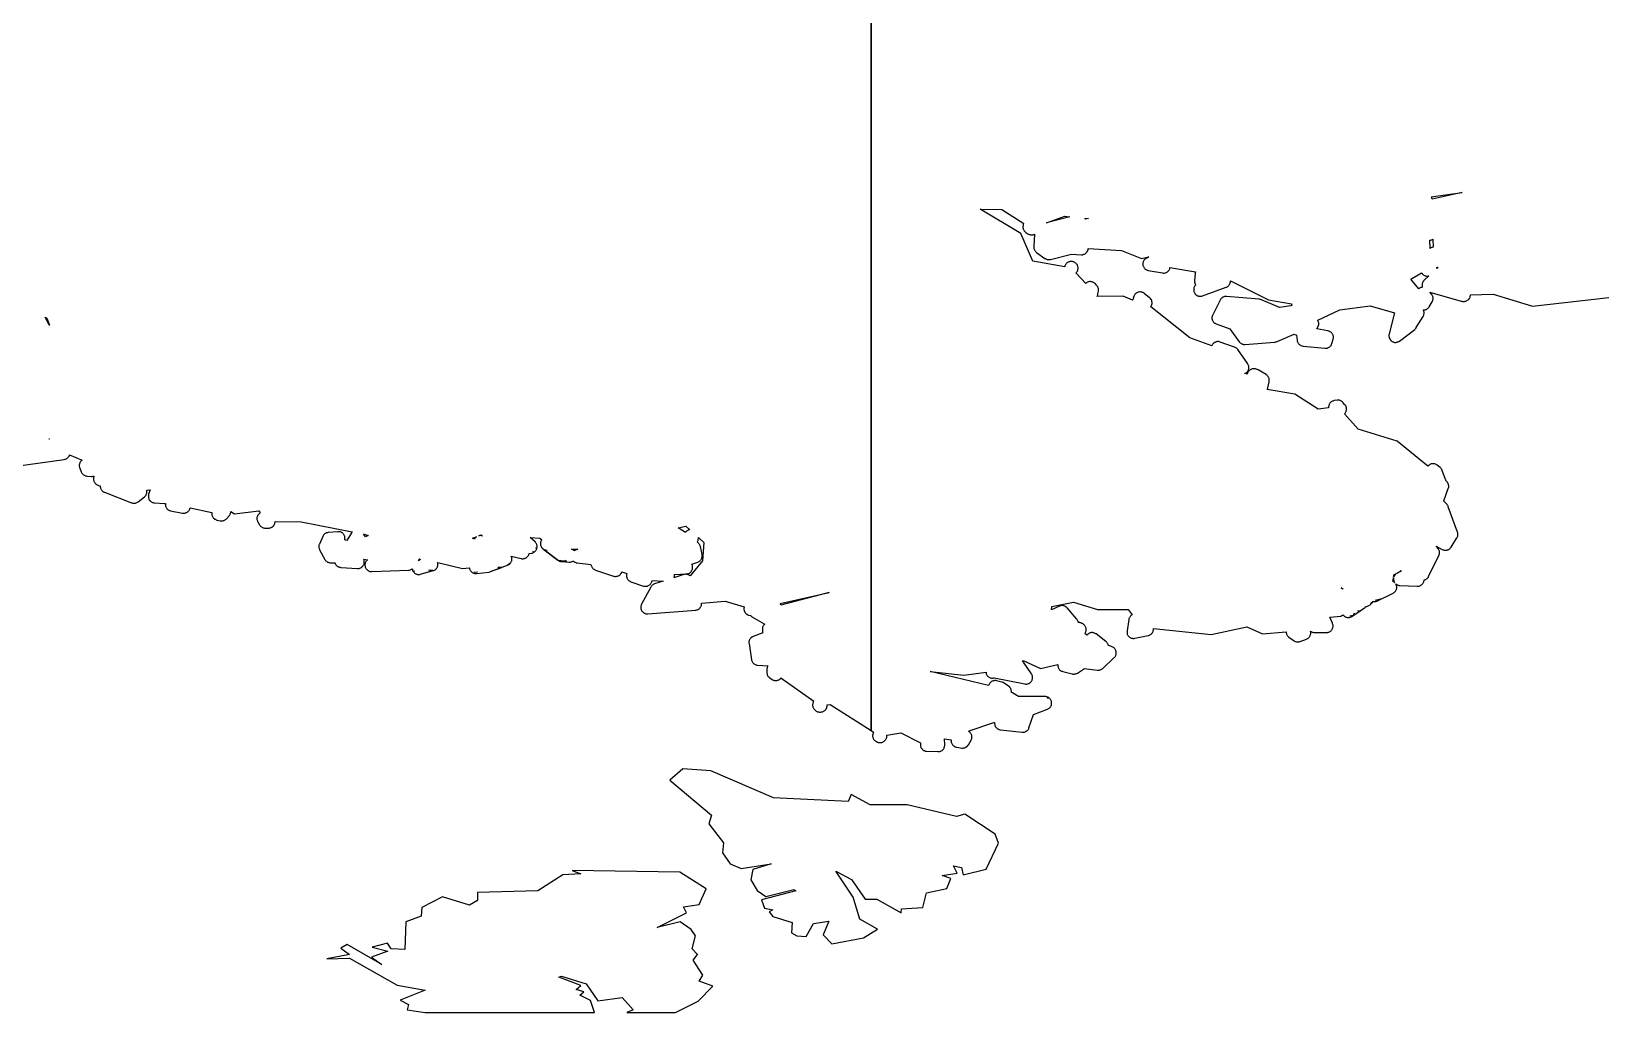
# Model space of a CAD drawing. Header units: metres. Extents: x 0 to 1325, y -1 to 773.
# Drawn here: x 983.9 to 1092, y 0 to 67.5 of the extents above; entities that cross this region are included whole.
import ezdxf

# ---------------------------------------------------------------- set-up
doc = ezdxf.new("R2010")
doc.units = ezdxf.units.M

msp = doc.modelspace()

# ---------------------------------------------------------------- linework, layer by layer
at = {"layer": 'CUT'}
for points in [[(982.86, 37.598), (986.17, 38.068), (986.22, 38.078), (986.26, 38.098), (986.3, 38.108), (986.34, 38.128), (986.38, 38.158), (986.41, 38.188), (986.44, 38.218), (986.47, 38.248), (986.5, 38.288), (986.52, 38.328), (986.53, 38.368), (986.54, 38.388), (987.4, 38.018), (987.37, 37.998), (987.33, 37.968), (987.3, 37.938), (987.28, 37.898), (987.25, 37.858), (987.23, 37.818), (987.22, 37.778), (987.21, 37.738), (987.2, 37.698), (987.2, 37.648), (987.2, 37.608), (987.21, 37.558), (987.22, 37.518), (987.23, 37.478), (987.34, 37.208), (987.36, 37.168), (987.38, 37.128), (987.41, 37.098), (987.44, 37.058), (987.47, 37.028), (987.51, 37.008), (987.55, 36.978), (987.59, 36.958), (987.63, 36.948), (987.67, 36.938), (987.72, 36.928), (988.02, 36.898), (988.06, 36.898), (988.1, 36.898), (988.15, 36.908), (988.19, 36.918), (988.21, 36.918), (988.19, 36.758), (988.19, 36.718), (988.19, 36.668), (988.2, 36.628), (988.21, 36.578), (988.23, 36.538), (988.25, 36.498), (988.27, 36.458), (988.3, 36.418), (988.33, 36.388), (988.37, 36.358), (988.4, 36.338), (988.44, 36.318), (988.49, 36.298), (988.53, 36.278), (988.65, 36.248), (988.65, 36.218), (988.65, 36.168), (988.66, 36.128), (988.67, 36.088), (988.69, 36.048), (988.71, 36.008), (988.73, 35.968), (988.76, 35.938), (988.79, 35.898), (988.82, 35.868), (988.86, 35.848), (988.9, 35.828), (988.94, 35.808), (990.81, 35.088), (990.85, 35.078), (990.9, 35.068), (990.94, 35.058), (990.99, 35.058), (991.04, 35.058), (991.08, 35.068), (991.12, 35.088), (991.17, 35.108), (991.21, 35.128), (991.25, 35.148), (991.69, 35.488), (991.72, 35.518), (991.75, 35.548), (991.78, 35.588), (991.8, 35.618), (991.82, 35.658), (991.84, 35.698), (991.85, 35.748), (991.86, 35.788), (991.86, 35.828), (991.86, 35.878), (991.85, 35.918), (991.85, 35.958), (992.08, 35.968), (991.98, 35.678), (991.97, 35.628), (991.96, 35.588), (991.96, 35.548), (991.96, 35.508), (991.97, 35.458), (991.97, 35.418), (991.99, 35.378), (992, 35.338), (992.02, 35.298), (992.05, 35.258), (992.07, 35.228), (992.1, 35.198), (992.14, 35.168), (992.17, 35.148), (992.21, 35.128), (992.25, 35.108), (992.29, 35.098), (992.33, 35.088), (992.38, 35.078), (993.04, 35.028), (993.08, 35.028), (993.12, 35.028), (993.13, 35.028), (993.13, 34.988), (993.13, 34.938), (993.14, 34.898), (993.15, 34.858), (993.16, 34.808), (993.18, 34.768), (993.2, 34.728), (993.23, 34.698), (993.26, 34.658), (993.29, 34.628), (993.33, 34.608), (993.37, 34.578), (993.41, 34.558), (993.45, 34.548), (993.49, 34.538), (994.3, 34.378), (994.35, 34.368), (994.39, 34.368), (994.44, 34.368), (994.48, 34.378), (994.52, 34.388), (994.56, 34.408), (994.61, 34.418), (994.64, 34.448), (994.68, 34.468), (994.71, 34.508), (994.74, 34.538), (994.77, 34.568), (994.79, 34.608), (994.81, 34.648), (994.82, 34.698), (994.83, 34.728), (996.34, 34.428), (996.33, 34.398), (996.33, 34.358), (996.33, 34.308), (996.34, 34.268), (996.35, 34.218), (996.36, 34.178), (996.38, 34.138), (996.4, 34.098), (996.42, 34.058), (996.45, 34.028), (996.49, 33.998), (996.52, 33.968), (996.56, 33.948), (996.6, 33.928), (996.64, 33.908), (996.68, 33.898), (996.91, 33.848), (996.96, 33.838), (997, 33.838), (997.04, 33.838), (997.09, 33.848), (997.13, 33.858), (997.17, 33.868), (997.21, 33.888), (997.25, 33.908), (997.28, 33.928), (997.32, 33.958), (997.35, 33.988), (997.52, 34.178), (997.54, 34.208), (997.57, 34.248), (997.59, 34.288), (997.6, 34.328), (997.62, 34.368), (997.63, 34.418), (997.63, 34.458), (997.63, 34.488), (997.9, 34.328), (999.57, 34.528), (999.66, 34.388), (999.62, 34.358), (999.59, 34.328), (999.56, 34.298), (999.53, 34.268), (999.5, 34.228), (999.48, 34.188), (999.47, 34.148), (999.45, 34.108), (999.44, 34.068), (999.44, 34.018), (999.44, 33.978), (999.44, 33.928), (999.45, 33.888), (999.47, 33.848), (999.48, 33.808), (999.5, 33.768), (999.62, 33.568), (999.65, 33.528), (999.68, 33.488), (999.71, 33.458), (999.75, 33.428), (999.79, 33.408), (999.83, 33.388), (999.87, 33.368), (999.92, 33.358), (999.96, 33.348), (1000.01, 33.348), (1000.24, 33.348), (1000.28, 33.348), (1000.33, 33.358), (1000.37, 33.368), (1000.41, 33.378), (1000.45, 33.398), (1000.49, 33.418), (1000.52, 33.448), (1000.56, 33.478), (1000.59, 33.508), (1000.61, 33.548), (1000.63, 33.578), (1000.65, 33.618), (1000.67, 33.658), (1000.68, 33.708), (1000.69, 33.748), (1000.69, 33.788), (1002.48, 33.768), (1006, 33.078), (1005.97, 33.048), (1005.95, 33.008), (1005.62, 32.488), (1005.49, 32.538), (1005.49, 32.558), (1005.5, 32.598), (1005.5, 32.638), (1005.5, 32.688), (1005.49, 32.728), (1005.48, 32.778), (1005.47, 32.818), (1005.45, 32.858), (1005.43, 32.898), (1005.4, 32.928), (1005.37, 32.958), (1005.34, 32.988), (1005.3, 33.018), (1005.27, 33.038), (1005.23, 33.058), (1005.18, 33.078), (1005.14, 33.088), (1005.1, 33.098), (1005.05, 33.098), (1005.01, 33.098), (1004.34, 33.038), (1004.3, 33.028), (1004.25, 33.018), (1004.21, 33.008), (1004.17, 32.988), (1004.14, 32.968), (1004.1, 32.938), (1004.07, 32.908), (1004.04, 32.878), (1004.01, 32.848), (1003.99, 32.808), (1003.97, 32.768), (1003.74, 32.248), (1003.72, 32.208), (1003.71, 32.168), (1003.7, 32.118), (1003.7, 32.068), (1003.7, 32.028), (1003.71, 31.978), (1003.72, 31.938), (1003.74, 31.898), (1003.75, 31.848), (1004.11, 31.188), (1004.14, 31.158), (1004.16, 31.118), (1004.19, 31.088), (1004.23, 31.058), (1004.26, 31.038), (1004.3, 31.008), (1004.34, 30.988), (1004.38, 30.978), (1004.42, 30.968), (1004.46, 30.958), (1004.51, 30.958), (1004.81, 30.958), (1004.82, 30.938), (1004.83, 30.898), (1004.85, 30.858), (1004.88, 30.818), (1004.9, 30.788), (1004.93, 30.758), (1004.97, 30.728), (1005, 30.708), (1005.04, 30.688), (1005.08, 30.668), (1005.12, 30.658), (1005.17, 30.648), (1005.21, 30.638), (1006.35, 30.558), (1006.39, 30.558), (1006.44, 30.558), (1006.48, 30.568), (1006.52, 30.578), (1006.56, 30.598), (1006.6, 30.618), (1006.64, 30.638), (1006.67, 30.668), (1006.7, 30.698), (1006.73, 30.728), (1006.76, 30.768), (1006.78, 30.808), (1006.8, 30.848), (1006.81, 30.888), (1006.82, 30.928), (1006.83, 30.968), (1006.83, 31.018), (1006.83, 31.058), (1006.82, 31.098), (1006.81, 31.148), (1006.79, 31.188), (1006.78, 31.198), (1007.04, 31.158), (1007.01, 31.138), (1006.98, 31.098), (1006.95, 31.068), (1006.93, 31.028), (1006.91, 30.988), (1006.89, 30.948), (1006.88, 30.908), (1006.87, 30.868), (1006.87, 30.828), (1006.87, 30.778), (1006.88, 30.738), (1006.88, 30.698), (1006.9, 30.658), (1006.91, 30.618), (1006.94, 30.578), (1006.96, 30.538), (1006.99, 30.508), (1007.02, 30.478), (1007.05, 30.448), (1007.09, 30.418), (1007.13, 30.398), (1007.17, 30.388), (1007.21, 30.368), (1007.25, 30.368), (1007.29, 30.358), (1007.34, 30.358), (1009.87, 30.448), (1009.91, 30.448), (1009.95, 30.458), (1010, 30.478), (1010.04, 30.488), (1010.08, 30.508), (1010.12, 30.538), (1010.13, 30.548), (1010.14, 30.508), (1010.15, 30.468), (1010.16, 30.428), (1010.18, 30.388), (1010.21, 30.348), (1010.23, 30.308), (1010.26, 30.278), (1010.29, 30.248), (1010.33, 30.228), (1010.37, 30.198), (1010.41, 30.188), (1010.45, 30.168), (1010.49, 30.158), (1010.53, 30.148), (1010.57, 30.148), (1010.62, 30.148), (1010.66, 30.158), (1010.7, 30.168), (1011.57, 30.418), (1011.62, 30.428), (1011.66, 30.448), (1011.7, 30.468), (1011.73, 30.498), (1011.76, 30.528), (1011.79, 30.558), (1011.82, 30.598), (1011.85, 30.628), (1011.86, 30.668), (1011.88, 30.718), (1011.89, 30.758), (1011.9, 30.798), (1011.9, 30.848), (1011.9, 30.888), (1011.89, 30.938), (1011.88, 30.968), (1011.9, 30.968), (1013.59, 30.568), (1014.06, 30.618), (1014.07, 30.588), (1014.08, 30.538), (1014.09, 30.498), (1014.11, 30.458), (1014.14, 30.418), (1014.16, 30.378), (1014.19, 30.348), (1014.23, 30.318), (1014.26, 30.288), (1014.3, 30.268), (1014.34, 30.248), (1014.38, 30.238), (1014.43, 30.228), (1014.47, 30.218), (1014.52, 30.218), (1014.56, 30.218), (1015.42, 30.318), (1015.48, 30.328), (1015.53, 30.348), (1016.7, 30.788), (1016.74, 30.808), (1016.78, 30.828), (1016.81, 30.848), (1016.85, 30.878), (1016.88, 30.908), (1016.9, 30.938), (1016.93, 30.978), (1016.95, 31.018), (1016.96, 31.058), (1016.98, 31.098), (1016.98, 31.138), (1016.99, 31.188), (1016.99, 31.228), (1016.99, 31.268), (1016.98, 31.318), (1016.97, 31.358), (1016.95, 31.398), (1016.94, 31.408), (1017.64, 31.248), (1017.68, 31.238), (1017.72, 31.238), (1017.77, 31.238), (1017.81, 31.248), (1017.85, 31.248), (1017.89, 31.268), (1017.93, 31.278), (1017.97, 31.308), (1018.01, 31.328), (1018.04, 31.358), (1018.07, 31.388), (1018.1, 31.418), (1018.13, 31.458), (1018.15, 31.498), (1018.16, 31.538), (1018.18, 31.578), (1018.18, 31.588), (1018.35, 31.618), (1018.39, 31.628), (1018.43, 31.648), (1018.47, 31.658), (1018.51, 31.678), (1018.55, 31.708), (1018.58, 31.728), (1018.61, 31.768), (1018.64, 31.798), (1018.66, 31.838), (1018.69, 31.868), (1018.7, 31.908), (1018.72, 31.958), (1018.72, 31.998), (1018.73, 32.038), (1018.73, 32.088), (1018.73, 32.128), (1018.72, 32.168), (1018.71, 32.208), (1018.69, 32.258), (1018.67, 32.288), (1018.65, 32.328), (1018.62, 32.368), (1018.59, 32.398), (1018.26, 32.708), (1018.91, 32.648), (1019.05, 32.538), (1019.02, 32.498), (1019, 32.458), (1018.99, 32.418), (1018.97, 32.378), (1018.96, 32.338), (1018.96, 32.288), (1018.96, 32.248), (1018.96, 32.198), (1018.97, 32.158), (1018.99, 32.118), (1019, 32.078), (1019.02, 32.038), (1019.05, 31.998), (1019.07, 31.968), (1019.1, 31.938), (1019.14, 31.908), (1020.17, 31.128), (1020.2, 31.108), (1020.24, 31.078), (1020.28, 31.068), (1020.33, 31.048), (1020.37, 31.048), (1020.41, 31.038), (1020.94, 31.008), (1020.99, 31.008), (1021.03, 31.008), (1021.08, 31.018), (1021.12, 31.038), (1021.16, 31.048), (1021.2, 31.068), (1021.21, 31.078), (1021.24, 31.058), (1021.27, 31.028), (1021.31, 31.008), (1021.35, 30.988), (1021.39, 30.968), (1021.43, 30.958), (1021.48, 30.948), (1022.44, 30.828), (1022.45, 30.798), (1022.46, 30.758), (1022.47, 30.718), (1022.49, 30.678), (1022.51, 30.638), (1022.54, 30.598), (1022.56, 30.568), (1022.6, 30.538), (1022.63, 30.508), (1022.67, 30.488), (1022.71, 30.468), (1022.75, 30.448), (1024, 30.038), (1024.04, 30.028), (1024.08, 30.018), (1024.13, 30.018), (1024.17, 30.018), (1024.22, 30.028), (1024.26, 30.038), (1024.3, 30.048), (1024.34, 30.068), (1024.38, 30.088), (1024.41, 30.108), (1024.45, 30.138), (1024.48, 30.168), (1024.5, 30.208), (1024.53, 30.238), (1024.55, 30.278), (1024.57, 30.318), (1024.57, 30.328), (1024.9, 30.218), (1024.89, 30.168), (1024.88, 30.128), (1024.88, 30.088), (1024.88, 30.038), (1024.89, 29.998), (1024.9, 29.958), (1024.91, 29.918), (1024.93, 29.878), (1024.95, 29.838), (1024.98, 29.798), (1025, 29.768), (1025.04, 29.738), (1025.07, 29.708), (1025.11, 29.688), (1025.15, 29.668), (1025.19, 29.648), (1026.06, 29.358), (1026.1, 29.348), (1026.14, 29.338), (1026.19, 29.338), (1026.23, 29.338), (1026.28, 29.348), (1026.32, 29.358), (1026.36, 29.368), (1026.4, 29.388), (1026.44, 29.408), (1026.48, 29.438), (1026.51, 29.468), (1026.54, 29.498), (1026.57, 29.528), (1026.59, 29.568), (1026.61, 29.608), (1026.63, 29.648), (1026.64, 29.698), (1026.65, 29.738), (1026.65, 29.748), (1026.66, 29.748), (1027.41, 29.688), (1026.81, 29.498), (1026.77, 29.478), (1026.73, 29.458), (1026.7, 29.438), (1026.66, 29.418), (1026.63, 29.388), (1026.6, 29.348), (1026.58, 29.318), (1026.55, 29.278), (1025.92, 28.098), (1025.9, 28.058), (1025.89, 28.018), (1025.88, 27.978), (1025.87, 27.938), (1025.87, 27.888), (1025.87, 27.848), (1025.88, 27.798), (1025.89, 27.758), (1025.9, 27.718), (1025.92, 27.678), (1025.94, 27.638), (1025.97, 27.608), (1026, 27.578), (1026.03, 27.548), (1026.07, 27.518), (1026.1, 27.498), (1026.14, 27.478), (1026.18, 27.458), (1026.22, 27.448), (1026.27, 27.438), (1026.31, 27.438), (1026.36, 27.438), (1029.65, 27.698), (1029.69, 27.708), (1029.73, 27.718), (1029.78, 27.728), (1029.82, 27.748), (1029.86, 27.768), (1029.89, 27.798), (1029.92, 27.828), (1029.96, 27.858), (1029.98, 27.898), (1030.01, 27.938), (1030.02, 27.978), (1030.04, 28.018), (1030.05, 28.058), (1030.06, 28.108), (1030.06, 28.148), (1030.06, 28.178), (1031.68, 28.308), (1032.99, 27.918), (1032.98, 27.878), (1032.97, 27.828), (1032.97, 27.788), (1032.97, 27.748), (1032.98, 27.698), (1032.99, 27.658), (1033, 27.618), (1033.02, 27.578), (1033.05, 27.538), (1033.07, 27.498), (1033.1, 27.468), (1033.14, 27.438), (1033.17, 27.408), (1033.21, 27.388), (1033.25, 27.368), (1033.29, 27.358), (1033.44, 27.318), (1033.44, 27.308), (1033.46, 27.288), (1033.5, 27.258), (1033.53, 27.228), (1033.57, 27.208), (1034.37, 26.758), (1034.41, 26.738), (1034.38, 26.718), (1034.35, 26.688), (1034.32, 26.648), (1034.3, 26.608), (1034.28, 26.578), (1034.26, 26.528), (1034.25, 26.488), (1034.24, 26.448), (1034.24, 26.398), (1034.24, 26.358), (1034.25, 26.208), (1034.26, 26.168), (1034.27, 26.138), (1033.61, 25.888), (1033.57, 25.868), (1033.53, 25.848), (1033.5, 25.828), (1033.46, 25.798), (1033.43, 25.768), (1033.41, 25.728), (1033.38, 25.698), (1033.36, 25.658), (1033.34, 25.618), (1033.33, 25.578), (1033.32, 25.528), (1033.32, 25.488), (1033.32, 25.448), (1033.33, 25.398), (1033.5, 24.288), (1033.5, 24.248), (1033.52, 24.208), (1033.53, 24.168), (1033.55, 24.128), (1033.58, 24.088), (1033.6, 24.058), (1033.63, 24.028), (1033.67, 23.998), (1033.7, 23.978), (1033.74, 23.958), (1033.78, 23.938), (1033.82, 23.928), (1033.86, 23.918), (1033.91, 23.908), (1034.63, 23.858), (1034.6, 23.818), (1034.58, 23.778), (1034.57, 23.738), (1034.56, 23.698), (1034.55, 23.648), (1034.55, 23.608), (1034.55, 23.408), (1034.55, 23.368), (1034.56, 23.318), (1034.57, 23.278), (1034.58, 23.238), (1034.6, 23.198), (1034.62, 23.158), (1034.65, 23.128), (1034.68, 23.098), (1034.71, 23.068), (1034.75, 23.038), (1034.91, 22.928), (1034.94, 22.908), (1034.98, 22.888), (1035.02, 22.868), (1035.07, 22.858), (1035.11, 22.848), (1035.16, 22.848), (1035.2, 22.848), (1035.24, 22.858), (1035.29, 22.868), (1035.33, 22.878), (1035.37, 22.898), (1035.41, 22.918), (1035.44, 22.948), (1035.48, 22.978), (1035.51, 23.008), (1035.52, 23.038), (1037.78, 21.428), (1037.77, 21.418), (1037.75, 21.378), (1037.73, 21.338), (1037.72, 21.298), (1037.71, 21.248), (1037.7, 21.208), (1037.7, 21.168), (1037.7, 21.118), (1037.71, 21.078), (1037.72, 21.028), (1037.74, 20.988), (1037.76, 20.948), (1037.78, 20.918), (1037.81, 20.878), (1037.84, 20.848), (1037.87, 20.818), (1037.92, 20.778), (1037.95, 20.748), (1037.99, 20.728), (1038.03, 20.708), (1038.07, 20.698), (1038.11, 20.688), (1038.16, 20.678), (1038.2, 20.678), (1038.25, 20.678), (1038.29, 20.688), (1038.34, 20.698), (1038.38, 20.708), (1038.42, 20.718), (1038.46, 20.738), (1038.5, 20.768), (1038.54, 20.788), (1038.57, 20.818), (1038.6, 20.858), (1038.62, 20.888), (1038.65, 20.928), (1038.67, 20.968), (1038.68, 21.008), (1038.69, 21.048), (1038.7, 21.098), (1038.7, 21.138), (1038.7, 21.188), (1038.91, 21.208), (1041.74, 19.408), (1041.74, 200.068)], [(1041.74, 200.068), (1041.74, 19.408), (1041.9, 19.298), (1041.9, 19.298), (1041.89, 19.288), (1041.87, 19.248), (1041.86, 19.208), (1041.84, 19.168), (1041.84, 19.128), (1041.83, 19.078), (1041.83, 19.038), (1041.83, 18.998), (1041.84, 18.948), (1041.86, 18.908), (1041.87, 18.868), (1041.89, 18.828), (1041.92, 18.788), (1041.95, 18.758), (1041.98, 18.728), (1042.01, 18.698), (1042.05, 18.668), (1042.09, 18.648), (1042.13, 18.618), (1042.17, 18.608), (1042.21, 18.588), (1042.25, 18.588), (1042.3, 18.578), (1042.34, 18.578), (1042.39, 18.578), (1042.43, 18.588), (1042.47, 18.598), (1042.51, 18.618), (1042.55, 18.628), (1042.59, 18.648), (1042.63, 18.678), (1042.66, 18.708), (1042.69, 18.738), (1042.72, 18.768), (1042.75, 18.808), (1042.77, 18.848), (1042.78, 18.888), (1042.8, 18.928), (1042.81, 18.968), (1042.81, 19.018), (1042.81, 19.058), (1042.81, 19.098), (1043.78, 19.248), (1045.14, 18.558), (1045.13, 18.508), (1045.12, 18.468), (1045.12, 18.418), (1045.12, 18.378), (1045.13, 18.328), (1045.15, 18.288), (1045.16, 18.248), (1045.18, 18.208), (1045.21, 18.168), (1045.24, 18.138), (1045.27, 18.108), (1045.3, 18.078), (1045.34, 18.048), (1045.38, 18.028), (1045.42, 18.018), (1045.46, 17.998), (1045.51, 17.988), (1045.55, 17.988), (1046.33, 17.958), (1046.38, 17.958), (1046.42, 17.968), (1046.46, 17.968), (1046.5, 17.988), (1046.54, 17.998), (1046.58, 18.018), (1046.62, 18.048), (1046.65, 18.068), (1046.68, 18.098), (1046.71, 18.138), (1046.73, 18.168), (1046.75, 18.208), (1046.77, 18.248), (1046.78, 18.288), (1046.79, 18.328), (1046.8, 18.378), (1046.8, 18.418), (1046.79, 18.848), (1047.24, 18.778), (1047.24, 18.728), (1047.24, 18.688), (1047.25, 18.638), (1047.25, 18.598), (1047.27, 18.558), (1047.28, 18.518), (1047.3, 18.478), (1047.33, 18.438), (1047.36, 18.408), (1047.39, 18.378), (1047.42, 18.348), (1047.46, 18.318), (1047.5, 18.298), (1047.54, 18.288), (1047.58, 18.268), (1047.63, 18.258), (1047.98, 18.208), (1048.02, 18.208), (1048.07, 18.208), (1048.11, 18.218), (1048.15, 18.218), (1048.2, 18.238), (1048.24, 18.258), (1048.28, 18.278), (1048.31, 18.298), (1048.35, 18.328), (1048.38, 18.358), (1048.4, 18.398), (1048.43, 18.428), (1048.61, 18.738), (1048.63, 18.778), (1048.65, 18.818), (1048.66, 18.868), (1048.67, 18.908), (1048.67, 18.948), (1048.67, 18.998), (1048.66, 19.038), (1048.66, 19.078), (1048.64, 19.128), (1048.62, 19.168), (1048.6, 19.208), (1048.58, 19.238), (1048.55, 19.278), (1048.52, 19.308), (1048.48, 19.328), (1048.45, 19.358), (1048.47, 19.388), (1050.19, 19.958), (1050.23, 19.958), (1050.23, 19.908), (1050.23, 19.868), (1050.24, 19.828), (1050.25, 19.778), (1050.26, 19.738), (1050.28, 19.698), (1050.3, 19.658), (1050.33, 19.628), (1050.36, 19.598), (1050.39, 19.568), (1050.43, 19.538), (1050.46, 19.518), (1050.5, 19.498), (1050.54, 19.478), (1050.59, 19.468), (1050.63, 19.458), (1052.12, 19.288), (1052.16, 19.288), (1052.21, 19.288), (1052.25, 19.298), (1052.29, 19.308), (1052.33, 19.318), (1052.37, 19.338), (1052.41, 19.358), (1052.44, 19.378), (1052.48, 19.408), (1052.51, 19.438), (1052.54, 19.478), (1052.56, 19.508), (1052.58, 19.548), (1052.59, 19.588), (1052.92, 20.508), (1053.87, 20.878), (1053.91, 20.898), (1053.95, 20.918), (1053.99, 20.948), (1054.02, 20.968), (1054.05, 21.008), (1054.08, 21.038), (1054.1, 21.078), (1054.12, 21.118), (1054.14, 21.158), (1054.15, 21.198), (1054.16, 21.248), (1054.16, 21.288), (1054.16, 21.338), (1054.15, 21.378), (1054.14, 21.428), (1054.13, 21.468), (1054.11, 21.508), (1054.09, 21.548), (1054.06, 21.578), (1054.03, 21.618), (1054, 21.648), (1053.96, 21.668), (1053.92, 21.698), (1053.88, 21.718), (1053.84, 21.728), (1053.8, 21.738), (1053.75, 21.748), (1053.71, 21.748), (1051.88, 21.748), (1051.47, 21.998), (1051.43, 22.018), (1051.39, 22.038), (1051.39, 22.088), (1051.39, 22.128), (1051.38, 22.178), (1051.37, 22.218), (1051.36, 22.258), (1051.34, 22.298), (1051.32, 22.338), (1051.29, 22.378), (1051.27, 22.408), (1051.23, 22.438), (1051.2, 22.468), (1050.9, 22.678), (1050.86, 22.698), (1050.82, 22.718), (1050.78, 22.738), (1050.74, 22.748), (1050.36, 22.838), (1050.32, 22.848), (1050.28, 22.848), (1050.23, 22.848), (1050.19, 22.838), (1050.15, 22.838), (1050.11, 22.818), (1050.07, 22.808), (1050.03, 22.788), (1049.99, 22.758), (1049.96, 22.728), (1049.93, 22.698), (1049.9, 22.668), (1049.87, 22.628), (1049.85, 22.588), (1049.84, 22.548), (1049.82, 22.508), (1045.8, 23.478), (1048.12, 23.228), (1049.64, 23.418), (1049.64, 23.398), (1049.65, 23.348), (1049.66, 23.308), (1049.68, 23.268), (1049.7, 23.228), (1049.72, 23.198), (1049.75, 23.158), (1049.78, 23.128), (1049.82, 23.108), (1049.85, 23.078), (1049.89, 23.058), (1049.93, 23.048), (1049.97, 23.028), (1050.02, 23.018), (1050.06, 23.018), (1050.1, 23.018), (1050.15, 23.028), (1050.2, 23.028), (1052.31, 22.618), (1052.36, 22.608), (1052.4, 22.608), (1052.45, 22.608), (1052.49, 22.618), (1052.53, 22.628), (1052.57, 22.648), (1052.61, 22.658), (1052.65, 22.688), (1052.69, 22.708), (1052.72, 22.738), (1052.75, 22.778), (1052.78, 22.808), (1052.8, 22.848), (1052.82, 22.888), (1052.83, 22.928), (1052.84, 22.978), (1052.85, 23.018), (1052.85, 23.058), (1052.85, 23.108), (1052.84, 23.148), (1052.83, 23.198), (1052.81, 23.238), (1052.79, 23.278), (1052.77, 23.308), (1052.22, 24.108), (1052.19, 24.148), (1052.16, 24.188), (1052.13, 24.218), (1052.25, 24.208), (1053.4, 23.688), (1054.58, 23.958), (1054.58, 23.918), (1054.58, 23.878), (1054.59, 23.838), (1054.6, 23.788), (1054.61, 23.748), (1054.63, 23.708), (1054.65, 23.668), (1054.67, 23.638), (1054.7, 23.598), (1054.73, 23.568), (1054.77, 23.548), (1054.8, 23.518), (1054.84, 23.498), (1054.88, 23.488), (1054.92, 23.468), (1055.58, 23.308), (1055.63, 23.298), (1055.67, 23.298), (1055.72, 23.298), (1055.76, 23.308), (1055.81, 23.318), (1055.85, 23.328), (1055.89, 23.348), (1055.93, 23.368), (1056.35, 23.638), (1056.39, 23.668), (1056.41, 23.688), (1057.31, 23.558), (1057.35, 23.558), (1057.4, 23.558), (1057.44, 23.568), (1057.49, 23.578), (1057.53, 23.588), (1057.57, 23.608), (1057.61, 23.628), (1057.65, 23.648), (1057.68, 23.678), (1058.47, 24.428), (1058.5, 24.468), (1058.53, 24.498), (1058.55, 24.538), (1058.57, 24.578), (1058.59, 24.618), (1058.6, 24.658), (1058.61, 24.708), (1058.61, 24.748), (1058.61, 24.798), (1058.6, 24.838), (1058.59, 24.888), (1058.58, 24.928), (1058.56, 24.968), (1058.54, 25.008), (1058.51, 25.038), (1058.48, 25.078), (1058.45, 25.108), (1058.41, 25.128), (1058.37, 25.158), (1058.33, 25.178), (1058.29, 25.188), (1058.07, 25.258), (1058.06, 25.288), (1058.05, 25.328), (1058.03, 25.368), (1058.01, 25.408), (1057.99, 25.438), (1057.96, 25.478), (1057.93, 25.508), (1057.9, 25.538), (1057.23, 26.058), (1057.19, 26.078), (1057.15, 26.098), (1057.11, 26.118), (1057.07, 26.128), (1057.02, 26.138), (1056.98, 26.148), (1056.94, 26.148), (1056.89, 26.148), (1056.85, 26.138), (1056.8, 26.128), (1056.76, 26.108), (1056.72, 26.088), (1056.69, 26.058), (1056.65, 26.038), (1056.62, 26.008), (1056.59, 25.968), (1056.44, 26.088), (1056.47, 26.118), (1056.49, 26.158), (1056.51, 26.198), (1056.52, 26.238), (1056.53, 26.278), (1056.54, 26.328), (1056.54, 26.368), (1056.54, 26.418), (1056.53, 26.458), (1056.52, 26.508), (1056.5, 26.548), (1056.48, 26.588), (1056.45, 26.618), (1056.43, 26.658), (1056.39, 26.688), (1056.36, 26.718), (1056.32, 26.748), (1056.29, 26.768), (1056.25, 26.788), (1056.21, 26.808), (1056.17, 26.818), (1056.13, 26.828), (1056.09, 26.838), (1056.05, 26.838), (1056, 26.838), (1055.99, 26.868), (1055.98, 26.908), (1055.96, 26.948), (1055.95, 26.998), (1055.92, 27.028), (1055.89, 27.068), (1055.23, 27.848), (1055.2, 27.878), (1055.17, 27.908), (1055.13, 27.938), (1055.1, 27.958), (1055.06, 27.978), (1055.01, 27.988), (1054.97, 27.998), (1054.93, 28.008), (1054.88, 28.008), (1054.84, 28.008), (1054.8, 27.998), (1054.75, 27.988), (1054.71, 27.968), (1054.15, 27.728), (1054.17, 27.948), (1055.66, 28.248), (1057.31, 27.748), (1059.43, 27.748), (1059.71, 27.378), (1059.7, 27.368), (1059.66, 27.348), (1059.62, 27.318), (1059.59, 27.288), (1059.56, 27.248), (1059.54, 27.218), (1059.52, 27.178), (1059.5, 27.138), (1059.48, 27.088), (1059.48, 27.048), (1059.36, 26.268), (1059.35, 26.228), (1059.35, 26.178), (1059.35, 26.138), (1059.36, 26.098), (1059.37, 26.048), (1059.39, 26.008), (1059.41, 25.978), (1059.43, 25.938), (1059.46, 25.908), (1059.49, 25.868), (1059.52, 25.848), (1059.56, 25.818), (1059.6, 25.798), (1059.64, 25.778), (1059.68, 25.768), (1059.72, 25.758), (1059.76, 25.748), (1059.8, 25.748), (1059.85, 25.748), (1059.89, 25.758), (1060.81, 25.948), (1060.85, 25.958), (1060.89, 25.978), (1060.93, 25.988), (1060.97, 26.018), (1061.01, 26.038), (1061.04, 26.068), (1061.07, 26.108), (1061.1, 26.138), (1061.12, 26.178), (1061.14, 26.218), (1061.15, 26.258), (1061.16, 26.298), (1061.17, 26.348), (1061.17, 26.388), (1061.17, 26.438), (1065.14, 26.018), (1067.59, 26.548), (1068.68, 26.058), (1070.31, 26.208), (1070.31, 26.178), (1070.32, 26.128), (1070.33, 26.088), (1070.34, 26.048), (1070.36, 26.008), (1070.38, 25.968), (1070.4, 25.928), (1070.43, 25.898), (1070.46, 25.868), (1070.5, 25.838), (1070.85, 25.588), (1070.89, 25.568), (1070.93, 25.548), (1070.97, 25.528), (1071.01, 25.518), (1071.05, 25.508), (1071.1, 25.508), (1071.14, 25.508), (1071.19, 25.518), (1071.23, 25.528), (1071.27, 25.538), (1071.71, 25.708), (1071.75, 25.728), (1071.79, 25.748), (1071.82, 25.768), (1071.86, 25.798), (1071.89, 25.828), (1071.91, 25.868), (1071.94, 25.898), (1071.96, 25.938), (1071.97, 25.978), (1071.99, 26.018), (1072, 26.058), (1072, 26.108), (1072, 26.148), (1072, 26.188), (1071.99, 26.248), (1072.02, 26.228), (1072.06, 26.208), (1072.1, 26.188), (1072.15, 26.178), (1072.19, 26.168), (1072.23, 26.168), (1073.08, 26.158), (1073.13, 26.158), (1073.17, 26.168), (1073.21, 26.178), (1073.25, 26.188), (1073.29, 26.208), (1073.33, 26.228), (1073.37, 26.248), (1073.4, 26.278), (1073.43, 26.308), (1073.46, 26.348), (1073.48, 26.378), (1073.5, 26.418), (1073.51, 26.458), (1073.53, 26.498), (1073.54, 26.548), (1073.54, 26.588), (1073.54, 26.628), (1073.54, 26.668), (1073.53, 26.718), (1073.51, 26.758), (1073.5, 26.798), (1073.31, 27.208), (1074.08, 27.278), (1074.22, 27.378), (1074.24, 27.358), (1074.27, 27.318), (1074.3, 27.288), (1074.34, 27.268), (1074.38, 27.238), (1074.42, 27.218), (1074.46, 27.208), (1074.5, 27.198), (1074.55, 27.188), (1074.59, 27.188), (1074.64, 27.188), (1074.68, 27.198), (1074.72, 27.208), (1074.77, 27.228), (1074.81, 27.248), (1074.84, 27.268), (1075.7, 27.858), (1075.74, 27.888), (1075.77, 27.918), (1075.78, 27.928), (1075.82, 27.948), (1075.86, 27.958), (1076.05, 28.048), (1076.09, 28.068), (1076.13, 28.098), (1076.16, 28.128), (1076.19, 28.158), (1076.22, 28.188), (1076.25, 28.228), (1076.27, 28.268), (1076.28, 28.308), (1076.31, 28.298), (1076.36, 28.288), (1076.4, 28.288), (1076.44, 28.288), (1076.49, 28.298), (1076.53, 28.308), (1076.57, 28.318), (1076.61, 28.338), (1077.67, 28.868), (1077.71, 28.888), (1077.75, 28.908), (1077.78, 28.938), (1077.81, 28.978), (1077.84, 29.008), (1077.86, 29.048), (1077.88, 29.088), (1077.9, 29.128), (1077.91, 29.168), (1077.92, 29.218), (1077.92, 29.258), (1077.92, 29.308), (1077.91, 29.348), (1077.9, 29.388), (1077.89, 29.438), (1077.87, 29.478), (1077.85, 29.508), (1077.89, 29.488), (1077.92, 29.458), (1077.96, 29.438), (1078, 29.418), (1078.04, 29.408), (1078.09, 29.398), (1078.13, 29.398), (1079.34, 29.348), (1079.39, 29.348), (1079.43, 29.358), (1079.47, 29.358), (1079.51, 29.378), (1079.56, 29.388), (1079.59, 29.418), (1079.63, 29.438), (1079.66, 29.468), (1079.7, 29.498), (1079.72, 29.528), (1079.75, 29.568), (1079.77, 29.608), (1079.78, 29.648), (1079.8, 29.688), (1079.81, 29.738), (1079.81, 29.778), (1079.86, 29.788), (1079.9, 29.808), (1079.94, 29.828), (1079.98, 29.848), (1080.01, 29.878), (1080.05, 29.908), (1080.08, 29.948), (1080.1, 29.978), (1080.12, 30.018), (1080.82, 31.458), (1080.84, 31.498), (1080.85, 31.538), (1080.86, 31.588), (1080.87, 31.628), (1080.87, 31.668), (1080.87, 31.718), (1080.86, 31.758), (1080.85, 31.798), (1080.83, 31.838), (1080.81, 31.878), (1080.79, 31.918), (1080.65, 32.108), (1081.06, 31.878), (1081.1, 31.858), (1081.14, 31.838), (1081.18, 31.828), (1081.22, 31.818), (1081.26, 31.818), (1081.31, 31.818), (1081.35, 31.828), (1081.39, 31.828), (1081.43, 31.848), (1081.47, 31.858), (1081.51, 31.878), (1081.55, 31.908), (1081.58, 31.928), (1081.61, 31.958), (1081.64, 31.998), (1081.66, 32.028), (1082.06, 32.668), (1082.08, 32.708), (1082.1, 32.748), (1082.12, 32.798), (1082.12, 32.838), (1082.13, 32.878), (1082.13, 32.928), (1082.13, 32.968), (1082.12, 33.018), (1082.1, 33.058), (1081.47, 34.818), (1081.46, 34.858), (1081.44, 34.898), (1081.42, 34.928), (1081.39, 34.958), (1081.37, 34.988), (1081.16, 35.188), (1081.16, 35.198), (1081.17, 35.228), (1081.47, 36.078), (1081.49, 36.118), (1081.5, 36.168), (1081.5, 36.208), (1081.5, 36.248), (1081.49, 36.298), (1081.49, 36.338), (1081.47, 36.378), (1081.46, 36.418), (1081.44, 36.458), (1081.41, 36.498), (1081.38, 36.528), (1081.35, 36.558), (1081.32, 36.588), (1081.31, 36.618), (1081.3, 36.658), (1081.29, 36.698), (1081.05, 37.318), (1081.03, 37.368), (1081.01, 37.408), (1080.98, 37.438), (1080.95, 37.478), (1080.91, 37.508), (1080.7, 37.678), (1080.67, 37.708), (1080.63, 37.728), (1080.59, 37.748), (1080.55, 37.758), (1080.5, 37.768), (1080.46, 37.778), (1080.42, 37.778), (1080.37, 37.778), (1080.33, 37.768), (1080.29, 37.758), (1080.24, 37.738), (1080.2, 37.718), (1080.17, 37.698), (1080.13, 37.668), (1080.1, 37.638), (1080.07, 37.608), (1077.96, 39.318), (1075.26, 40.158), (1074.32, 41.198), (1074.35, 41.228), (1074.38, 41.258), (1074.4, 41.298), (1074.42, 41.338), (1074.44, 41.378), (1074.45, 41.418), (1074.46, 41.468), (1074.47, 41.508), (1074.47, 41.548), (1074.47, 41.598), (1074.46, 41.638), (1074.45, 41.678), (1074.43, 41.728), (1074.41, 41.758), (1074.39, 41.798), (1074.36, 41.838), (1074.22, 41.998), (1074.19, 42.028), (1074.15, 42.058), (1074.12, 42.078), (1074.08, 42.098), (1074.03, 42.118), (1073.99, 42.138), (1073.95, 42.138), (1073.9, 42.148), (1073.86, 42.148), (1073.81, 42.148), (1073.61, 42.118), (1073.57, 42.108), (1073.53, 42.088), (1073.49, 42.078), (1073.45, 42.058), (1073.41, 42.028), (1073.38, 42.008), (1073.35, 41.968), (1073.32, 41.938), (1073.3, 41.898), (1073.28, 41.868), (1073.26, 41.828), (1073.24, 41.788), (1073.24, 41.738), (1073.23, 41.698), (1073.23, 41.658), (1073.23, 41.618), (1072.52, 41.528), (1070.9, 42.568), (1069, 42.878), (1069, 42.888), (1069.02, 42.928), (1069.04, 42.968), (1069.05, 43.008), (1069.14, 43.418), (1069.15, 43.468), (1069.15, 43.508), (1069.15, 43.548), (1069.14, 43.598), (1069.13, 43.638), (1069.12, 43.678), (1069.1, 43.718), (1069.08, 43.758), (1069.06, 43.788), (1069.03, 43.828), (1069, 43.858), (1068.96, 43.878), (1068.93, 43.908), (1068.37, 44.238), (1068.33, 44.258), (1068.29, 44.268), (1068.25, 44.288), (1068.2, 44.298), (1068.13, 44.308), (1068.09, 44.308), (1068.05, 44.308), (1068, 44.298), (1067.96, 44.298), (1067.92, 44.278), (1067.88, 44.268), (1067.84, 44.248), (1067.8, 44.218), (1067.77, 44.188), (1067.74, 44.158), (1067.71, 44.128), (1067.69, 44.088), (1067.66, 44.058), (1067.65, 44.008), (1067.63, 43.968), (1067.63, 43.938), (1067.46, 43.978), (1067.5, 43.998), (1067.54, 44.018), (1067.57, 44.048), (1067.61, 44.078), (1067.64, 44.108), (1067.66, 44.148), (1067.69, 44.188), (1067.71, 44.228), (1067.72, 44.268), (1067.73, 44.308), (1067.74, 44.358), (1067.74, 44.398), (1067.74, 44.448), (1067.73, 44.488), (1067.72, 44.538), (1067.7, 44.578), (1067.68, 44.618), (1067.66, 44.658), (1066.98, 45.628), (1066.95, 45.658), (1066.92, 45.698), (1066.88, 45.728), (1066.85, 45.748), (1066.8, 45.778), (1066.76, 45.788), (1065.76, 46.148), (1065.72, 46.168), (1065.68, 46.178), (1065.63, 46.178), (1065.59, 46.178), (1065.54, 46.168), (1065.5, 46.168), (1065.45, 46.148), (1065.41, 46.128), (1065.37, 46.108), (1065.34, 46.088), (1065.3, 46.058), (1065.27, 46.028), (1065.24, 45.988), (1065.22, 45.948), (1065.2, 45.908), (1065.19, 45.878), (1063.67, 46.428), (1060.98, 48.568), (1061, 48.588), (1061.02, 48.618), (1061.04, 48.658), (1061.06, 48.708), (1061.07, 48.748), (1061.08, 48.788), (1061.08, 48.838), (1061.08, 48.878), (1061.07, 48.928), (1061.06, 48.968), (1061.05, 49.008), (1061.03, 49.048), (1061, 49.088), (1060.98, 49.128), (1060.95, 49.158), (1060.91, 49.188), (1060.53, 49.498), (1060.5, 49.528), (1060.46, 49.548), (1060.42, 49.568), (1060.38, 49.578), (1060.33, 49.588), (1060.29, 49.598), (1060.24, 49.598), (1060.2, 49.598), (1060.15, 49.588), (1060.11, 49.578), (1060.07, 49.558), (1060.03, 49.538), (1059.99, 49.518), (1059.95, 49.488), (1059.92, 49.458), (1059.89, 49.418), (1059.87, 49.378), (1059.84, 49.338), (1059.83, 49.298), (1059.74, 49.048), (1059.73, 49.028), (1059.08, 49.318), (1057.27, 49.288), (1057.29, 49.318), (1057.31, 49.358), (1057.33, 49.398), (1057.34, 49.438), (1057.35, 49.478), (1057.38, 49.648), (1057.39, 49.698), (1057.39, 49.738), (1057.39, 49.788), (1057.38, 49.828), (1057.36, 49.878), (1057.35, 49.918), (1057.33, 49.958), (1057.3, 49.998), (1057.27, 50.038), (1057.15, 50.168), (1057.12, 50.198), (1057.09, 50.218), (1057.05, 50.248), (1057.01, 50.268), (1056.97, 50.278), (1056.93, 50.298), (1056.89, 50.298), (1056.84, 50.308), (1056.8, 50.308), (1056.76, 50.308), (1056.71, 50.298), (1056.67, 50.288), (1056.63, 50.268), (1056.59, 50.248), (1056.56, 50.228), (1056.52, 50.198), (1056.51, 50.188), (1055.84, 50.898), (1055.85, 50.908), (1055.88, 50.938), (1055.9, 50.978), (1055.93, 51.018), (1055.95, 51.058), (1055.96, 51.098), (1055.97, 51.138), (1055.98, 51.188), (1055.98, 51.228), (1055.98, 51.238), (1055.98, 51.278), (1055.97, 51.328), (1055.96, 51.368), (1055.95, 51.408), (1055.93, 51.448), (1055.91, 51.488), (1055.88, 51.518), (1055.85, 51.548), (1055.82, 51.578), (1055.79, 51.608), (1055.75, 51.628), (1055.71, 51.648), (1055.67, 51.668), (1055.64, 51.678), (1055.6, 51.688), (1055.56, 51.698), (1055.51, 51.698), (1055.47, 51.698), (1055.42, 51.688), (1055.38, 51.678), (1055.34, 51.668), (1055.3, 51.648), (1055.26, 51.628), (1055.22, 51.598), (1055.19, 51.568), (1055.16, 51.538), (1055.13, 51.508), (1055.11, 51.468), (1055.09, 51.428), (1055.07, 51.388), (1055.06, 51.338), (1055.06, 51.328), (1052.87, 51.718), (1052.03, 53.628), (1049.23, 55.288), (1050.73, 55.268), (1052.25, 54.308), (1052.23, 54.278), (1052.21, 54.238), (1052.2, 54.198), (1052.19, 54.148), (1052.18, 54.108), (1052.18, 54.068), (1052.18, 54.018), (1052.19, 53.978), (1052.2, 53.928), (1052.22, 53.888), (1052.24, 53.848), (1052.26, 53.808), (1052.29, 53.778), (1052.32, 53.748), (1052.35, 53.718), (1052.39, 53.688), (1052.53, 53.598), (1052.57, 53.578), (1052.61, 53.558), (1052.65, 53.548), (1052.7, 53.538), (1052.75, 53.528), (1052.79, 53.528), (1052.84, 53.538), (1052.88, 53.538), (1052.93, 53.558), (1052.99, 53.578), (1052.93, 52.718), (1052.93, 52.678), (1052.93, 52.628), (1052.94, 52.578), (1052.96, 52.538), (1052.97, 52.498), (1053, 52.458), (1053.02, 52.418), (1053.05, 52.378), (1053.08, 52.348), (1053.12, 52.318), (1053.7, 51.908), (1053.74, 51.888), (1053.77, 51.868), (1053.81, 51.848), (1053.85, 51.838), (1053.9, 51.828), (1053.94, 51.828), (1053.98, 51.828), (1054.02, 51.828), (1054.07, 51.838), (1055.53, 52.198), (1056.21, 52.158), (1056.25, 52.158), (1056.3, 52.158), (1056.34, 52.168), (1056.38, 52.188), (1056.42, 52.198), (1056.46, 52.218), (1056.5, 52.248), (1056.53, 52.278), (1056.57, 52.308), (1056.59, 52.348), (1056.62, 52.378), (1056.64, 52.418), (1056.66, 52.458), (1056.67, 52.508), (1056.68, 52.548), (1056.68, 52.588), (1058.98, 52.458), (1060.34, 51.908), (1060.86, 52.018), (1060.67, 51.908), (1060.63, 51.888), (1060.6, 51.858), (1060.57, 51.828), (1060.54, 51.798), (1060.51, 51.758), (1060.49, 51.718), (1060.47, 51.678), (1060.46, 51.638), (1060.45, 51.598), (1060.44, 51.548), (1060.44, 51.508), (1060.44, 51.468), (1060.45, 51.418), (1060.46, 51.378), (1060.48, 51.338), (1060.5, 51.298), (1060.52, 51.258), (1060.55, 51.228), (1060.58, 51.188), (1060.61, 51.168), (1060.65, 51.138), (1060.69, 51.118), (1060.73, 51.098), (1060.77, 51.088), (1060.81, 51.078), (1061.79, 50.908), (1061.84, 50.898), (1061.88, 50.898), (1061.92, 50.898), (1061.97, 50.908), (1062.01, 50.918), (1062.05, 50.938), (1062.09, 50.958), (1062.13, 50.978), (1062.16, 51.008), (1062.19, 51.038), (1062.22, 51.068), (1062.25, 51.108), (1062.27, 51.138), (1062.29, 51.178), (1062.3, 51.218), (1062.31, 51.268), (1062.31, 51.278), (1064.06, 50.978), (1064.06, 50.958), (1064.05, 50.918), (1064.04, 50.878), (1064, 50.368), (1064, 50.318), (1064, 50.278), (1064.01, 50.238), (1064.02, 50.188), (1064.04, 50.148), (1064.05, 50.118), (1064.08, 50.078), (1064.05, 50.048), (1064.02, 50.008), (1064, 49.968), (1063.98, 49.928), (1063.96, 49.888), (1063.95, 49.848), (1063.94, 49.808), (1063.94, 49.758), (1063.94, 49.718), (1063.95, 49.678), (1063.96, 49.628), (1063.97, 49.588), (1063.99, 49.548), (1064.01, 49.508), (1064.03, 49.478), (1064.06, 49.438), (1064.09, 49.408), (1064.13, 49.388), (1064.16, 49.358), (1064.2, 49.338), (1064.24, 49.328), (1064.28, 49.308), (1064.33, 49.298), (1064.37, 49.298), (1064.41, 49.298), (1064.46, 49.308), (1064.5, 49.308), (1064.54, 49.328), (1066.17, 49.918), (1066.21, 49.928), (1066.25, 49.958), (1066.29, 49.978), (1066.33, 50.008), (1066.36, 50.038), (1066.39, 50.078), (1066.41, 50.108), (1066.43, 50.148), (1066.45, 50.198), (1066.46, 50.238), (1066.47, 50.278), (1066.47, 50.328), (1066.47, 50.368), (1069.09, 49.048), (1070.67, 48.788), (1070.69, 48.658), (1070.66, 48.658), (1070.62, 48.648), (1069.86, 48.528), (1068.6, 49.058), (1068.55, 49.078), (1068.51, 49.088), (1068.46, 49.098), (1066.2, 49.288), (1066.15, 49.288), (1066.11, 49.288), (1066.06, 49.278), (1066.02, 49.268), (1065.98, 49.248), (1065.94, 49.228), (1065.9, 49.208), (1065.87, 49.178), (1065.83, 49.148), (1065.81, 49.118), (1065.78, 49.078), (1065.76, 49.038), (1065.25, 48.018), (1065.23, 47.978), (1065.22, 47.938), (1065.21, 47.898), (1065.2, 47.848), (1065.2, 47.808), (1065.2, 47.758), (1065.21, 47.718), (1065.22, 47.678), (1065.24, 47.638), (1065.26, 47.598), (1065.28, 47.558), (1065.31, 47.518), (1065.34, 47.488), (1065.37, 47.458), (1065.41, 47.438), (1065.45, 47.418), (1065.49, 47.398), (1066.42, 47.048), (1067.08, 46.168), (1067.11, 46.128), (1067.14, 46.098), (1067.18, 46.068), (1067.22, 46.048), (1067.26, 46.028), (1067.3, 46.008), (1067.34, 45.998), (1067.38, 45.988), (1067.43, 45.988), (1067.47, 45.988), (1069.53, 46.148), (1069.58, 46.158), (1069.63, 46.168), (1069.68, 46.188), (1070.86, 46.698), (1071.01, 46.618), (1071.07, 46.248), (1071.07, 46.208), (1071.09, 46.158), (1071.11, 46.118), (1071.13, 46.078), (1071.15, 46.038), (1071.18, 46.008), (1071.22, 45.978), (1071.25, 45.948), (1071.29, 45.928), (1071.33, 45.908), (1071.38, 45.888), (1071.42, 45.878), (1071.47, 45.868), (1072.98, 45.718), (1073.02, 45.718), (1073.06, 45.718), (1073.11, 45.728), (1073.15, 45.738), (1073.19, 45.748), (1073.23, 45.768), (1073.27, 45.798), (1073.31, 45.818), (1073.34, 45.848), (1073.37, 45.888), (1073.4, 45.918), (1073.42, 45.958), (1073.44, 45.998), (1073.45, 46.038), (1073.54, 46.348), (1073.55, 46.398), (1073.56, 46.438), (1073.56, 46.488), (1073.56, 46.528), (1073.55, 46.578), (1073.54, 46.618), (1073.52, 46.658), (1073.5, 46.698), (1073.48, 46.738), (1073.45, 46.768), (1073.42, 46.808), (1073.39, 46.838), (1073.35, 46.858), (1073.31, 46.878), (1073.27, 46.898), (1073.23, 46.908), (1073.18, 46.918), (1072.43, 47.048), (1072.51, 47.218), (1072.52, 47.258), (1072.54, 47.298), (1072.55, 47.348), (1072.55, 47.388), (1072.55, 47.428), (1072.55, 47.478), (1072.54, 47.518), (1072.52, 47.558), (1072.51, 47.598), (1072.49, 47.638), (1072.48, 47.648), (1074, 48.368), (1076.09, 48.648), (1077.78, 48.158), (1077.77, 48.138), (1077.75, 48.098), (1077.4, 46.688), (1077.39, 46.638), (1077.39, 46.598), (1077.39, 46.558), (1077.4, 46.508), (1077.4, 46.468), (1077.42, 46.428), (1077.43, 46.388), (1077.46, 46.348), (1077.48, 46.308), (1077.51, 46.278), (1077.54, 46.238), (1077.57, 46.218), (1077.61, 46.188), (1077.65, 46.168), (1077.69, 46.158), (1077.73, 46.138), (1077.78, 46.128), (1077.82, 46.128), (1077.87, 46.128), (1077.91, 46.138), (1077.95, 46.138), (1078, 46.158), (1078.04, 46.178), (1078.08, 46.198), (1078.11, 46.218), (1079.16, 47.018), (1079.19, 47.048), (1079.22, 47.078), (1079.25, 47.108), (1079.27, 47.148), (1079.74, 47.918), (1079.76, 47.948), (1079.78, 47.988), (1079.8, 48.038), (1079.8, 48.078), (1079.81, 48.118), (1079.81, 48.158), (1079.81, 48.208), (1079.8, 48.248), (1079.79, 48.288), (1079.77, 48.328), (1079.76, 48.358), (1079.79, 48.358), (1079.84, 48.358), (1079.88, 48.368), (1079.92, 48.388), (1079.96, 48.398), (1080, 48.418), (1080.04, 48.448), (1080.07, 48.478), (1080.1, 48.508), (1080.13, 48.538), (1080.16, 48.578), (1080.37, 48.928), (1080.39, 48.968), (1080.4, 49.008), (1080.42, 49.048), (1080.42, 49.088), (1080.43, 49.128), (1080.43, 49.168), (1080.43, 49.218), (1080.42, 49.258), (1080.41, 49.298), (1080.39, 49.338), (1080.37, 49.378), (1080.35, 49.418), (1080.32, 49.448), (1080.2, 49.588), (1082.37, 48.968), (1082.41, 48.958), (1082.45, 48.948), (1082.49, 48.948), (1082.55, 48.948), (1082.59, 48.948), (1082.64, 48.958), (1082.68, 48.968), (1082.72, 48.978), (1082.76, 48.998), (1082.8, 49.028), (1082.84, 49.048), (1082.87, 49.078), (1082.9, 49.108), (1082.92, 49.148), (1082.95, 49.188), (1082.97, 49.228), (1082.98, 49.268), (1082.99, 49.308), (1083, 49.358), (1083, 49.398), (1083, 49.408), (1084.57, 49.448), (1087.28, 48.608), (1094.76, 49.478)]]:
    msp.add_lwpolyline(points, dxfattribs=at)
for points in [[(1080.36, 55.988), (1080.35, 56.038), (1080.33, 56.078), (1080.31, 56.118), (1080.3, 56.138), (1082.42, 56.438), (1080.36, 55.988)], [(1055.42, 54.778), (1053.8, 54.358), (1055.06, 54.818), (1055.42, 54.778)], [(1056.49, 54.598), (1056.48, 54.638), (1056.46, 54.668), (1056.7, 54.648), (1056.49, 54.598)], [(1080.25, 53.168), (1080.3, 53.178), (1080.34, 53.188), (1080.38, 53.208), (1080.42, 53.228), (1080.44, 52.668), (1080.41, 52.668), (1080.37, 52.658), (1080.33, 52.648), (1080.28, 52.628), (1080.24, 52.608), (1080.22, 52.598), (1080.21, 53.168), (1080.25, 53.168)], [(1079.63, 50.908), (1079.64, 50.898), (1079.67, 50.858), (1079.7, 50.828), (1079.73, 50.798), (1079.76, 50.768), (1079.8, 50.748), (1079.84, 50.728), (1079.88, 50.708), (1079.92, 50.698), (1079.97, 50.688), (1080.01, 50.688), (1080.06, 50.688), (1080.1, 50.698), (1080.14, 50.708), (1079.82, 50.408), (1079.78, 50.378), (1079.76, 50.348), (1079.73, 50.308), (1079.71, 50.268), (1079.7, 50.228), (1079.68, 50.188), (1079.68, 50.148), (1079.67, 50.108), (1079.67, 50.058), (1079.67, 50.018), (1079.68, 49.978), (1079.69, 49.928), (1079.7, 49.918), (1079.67, 49.918), (1079.62, 49.908), (1079.58, 49.898), (1079.54, 49.878), (1079.5, 49.858), (1079.46, 49.838), (1079.44, 49.808), (1078.89, 50.468), (1079.63, 50.908)], [(1080.77, 51.278), (1080.68, 51.208), (1080.69, 51.228), (1080.69, 51.278), (1080.69, 51.298), (1080.73, 51.288), (1080.77, 51.278)], [(985.13, 47.308), (985.12, 47.348), (985.1, 47.388), (984.85, 47.868), (984.98, 47.798), (985.15, 47.318), (985.13, 47.308)], [(985.13, 39.478), (985.14, 39.498), (985.16, 39.468), (985.12, 39.468), (985.13, 39.478)], [(1006.92, 32.738), (1006.78, 32.928), (1006.82, 32.918), (1007.09, 32.838), (1006.92, 32.738)], [(1014.52, 32.718), (1014.49, 32.688), (1014.46, 32.658), (1014.43, 32.628), (1014.41, 32.588), (1014.41, 32.578), (1014.27, 32.648), (1014.55, 32.748), (1014.52, 32.718)], [(1014.93, 32.808), (1014.89, 32.818), (1014.84, 32.828), (1014.8, 32.828), (1014.76, 32.828), (1014.71, 32.818), (1014.87, 32.888), (1014.96, 32.798), (1014.93, 32.808)], [(1029.28, 30.048), (1029.26, 30.068), (1029.22, 30.088), (1029.18, 30.118), (1029.14, 30.138), (1029.1, 30.148), (1029.05, 30.158), (1029.01, 30.168), (1028.96, 30.168), (1028.92, 30.168), (1028.88, 30.158), (1028.83, 30.148), (1028.15, 29.928), (1028.16, 29.948), (1028.17, 29.988), (1028.18, 30.028), (1028.19, 30.078), (1028.19, 30.118), (1028.19, 30.158), (1028.2, 30.158), (1029.01, 30.188), (1029.05, 30.188), (1029.09, 30.198), (1029.14, 30.208), (1029.18, 30.228), (1029.22, 30.248), (1029.25, 30.268), (1029.29, 30.298), (1029.32, 30.328), (1029.35, 30.368), (1029.37, 30.398), (1029.39, 30.438), (1029.41, 30.478), (1029.42, 30.518), (1029.43, 30.568), (1029.44, 30.608), (1029.44, 30.648), (1029.44, 30.698), (1029.43, 30.738), (1029.42, 30.778), (1029.4, 30.818), (1029.38, 30.858), (1029.8, 31.008), (1029.84, 31.028), (1029.88, 31.048), (1029.91, 31.068), (1029.95, 31.098), (1029.98, 31.128), (1030.01, 31.168), (1030.03, 31.198), (1030.05, 31.238), (1030.07, 31.278), (1030.08, 31.318), (1030.09, 31.358), (1030.1, 31.408), (1030.1, 31.448), (1030.1, 31.488), (1030.09, 31.538), (1029.97, 32.088), (1029.96, 32.128), (1029.94, 32.168), (1029.92, 32.208), (1029.9, 32.248), (1029.87, 32.278), (1029.84, 32.308), (1029.81, 32.338), (1029.77, 32.368), (1029.75, 32.388), (1029.77, 32.418), (1029.79, 32.458), (1029.81, 32.498), (1029.82, 32.538), (1029.83, 32.578), (1029.84, 32.628), (1029.84, 32.668), (1029.84, 32.688), (1030.2, 32.358), (1030.11, 31.088), (1029.28, 30.048)], [(1029.24, 33.228), (1029.22, 33.228), (1029.18, 33.218), (1029.14, 33.208), (1029.1, 33.188), (1029.06, 33.158), (1029.02, 33.138), (1028.99, 33.108), (1028.96, 33.078), (1028.94, 33.038), (1028.44, 33.368), (1028.98, 33.468), (1029.24, 33.228)], [(1021.29, 31.778), (1021.27, 31.798), (1021.23, 31.828), (1021.19, 31.848), (1021.1, 31.898), (1021.53, 31.898), (1021.33, 31.798), (1021.29, 31.778)], [(1010.58, 31.128), (1010.6, 31.168), (1010.61, 31.208), (1010.62, 31.228), (1010.71, 31.178), (1010.56, 31.098), (1010.58, 31.128)], [(1078.14, 30.358), (1078.17, 30.388), (1078.2, 30.418), (1078.22, 30.388), (1078.22, 30.378), (1077.95, 30.248), (1078.1, 30.338), (1078.14, 30.358)], [(1074.22, 29.158), (1074.21, 29.138), (1074.09, 29.228), (1074.22, 29.158)], [(1077.72, 29.638), (1077.69, 29.658), (1077.66, 29.678), (1077.7, 29.908), (1077.7, 29.858), (1077.7, 29.818), (1077.71, 29.778), (1077.72, 29.728), (1077.73, 29.688), (1077.75, 29.648), (1077.77, 29.608), (1077.79, 29.578), (1077.76, 29.608), (1077.72, 29.638)], [(1077.87, 30.198), (1077.84, 30.178), (1077.81, 30.138), (1077.78, 30.108), (1077.76, 30.068), (1077.74, 30.028), (1077.72, 29.988), (1077.71, 29.948), (1077.71, 29.978), (1077.72, 30.028), (1077.72, 30.068), (1077.72, 30.108), (1077.72, 30.128), (1077.91, 30.228), (1077.87, 30.198)], [(1035.5, 28.088), (1035.48, 28.128), (1035.47, 28.158), (1038.84, 28.908), (1035.51, 28.048), (1035.5, 28.088)], [(1047.6, 13.488), (1044.22, 14.288), (1041.66, 14.288), (1040.35, 15.018), (1040.15, 14.538), (1035.01, 14.788), (1030.69, 16.638), (1028.77, 16.778), (1027.86, 15.998), (1030.74, 13.588), (1030.56, 12.998), (1031.57, 11.688), (1031.49, 10.998), (1032.03, 10.248), (1032.77, 9.918), (1034.85, 10.228), (1033.59, 9.838), (1033.44, 9.138), (1033.89, 8.398), (1034.49, 7.998), (1036.41, 8.468), (1036.54, 8.388), (1034.19, 7.768), (1034.39, 7.188), (1034.96, 7.078), (1034.7, 6.928), (1034.95, 6.618), (1036.29, 6.198), (1036.24, 5.488), (1036.62, 5.288), (1037.25, 5.238), (1037.77, 6.138), (1038.82, 6.298), (1038.43, 5.348), (1039.03, 4.728), (1041.21, 5.148), (1042.16, 5.738), (1040.95, 6.418), (1040.5, 7.938), (1039.31, 9.728), (1040.37, 9.158), (1041.31, 7.798), (1042.13, 7.808), (1043.8, 6.868), (1043.83, 7.148), (1045.28, 7.238), (1045.55, 8.238), (1046.95, 8.548), (1047.21, 9.218), (1046.63, 9.438), (1047.65, 9.588), (1047.41, 10.108), (1047.95, 9.978), (1048.07, 9.478), (1049.65, 9.878), (1050.49, 11.658), (1050.27, 12.278), (1048.18, 13.648), (1047.6, 13.488)], [(1028.56, 9.668), (1021.14, 9.768), (1021.73, 9.558), (1020.49, 9.478), (1018.77, 8.368), (1014.63, 8.268), (1014.62, 7.708), (1014.08, 7.388), (1012.22, 7.968), (1010.8, 7.238), (1010.74, 6.628), (1009.7, 6.238), (1009.62, 4.338), (1008.67, 4.388), (1008.43, 4.768), (1007.36, 4.498), (1008.44, 4.218), (1007.33, 3.818), (1008.04, 3.308), (1005.66, 4.678), (1005.21, 4.438), (1005.82, 4.008), (1004.25, 3.708), (1005.82, 3.738), (1009.1, 1.878), (1011.01, 1.538), (1009.3, 0.848), (1009.88, 0.558), (1009.77, 0.198), (1011.03, -0.002), (1022.69, -0.002), (1022.4, 0.838), (1021.66, 1.198), (1021.94, 1.428), (1021.43, 1.598), (1021.75, 1.868), (1020.22, 2.448), (1020.42, 2.508), (1022.11, 1.978), (1022.92, 0.818), (1024.58, 1.028), (1025.34, 0.198), (1024.91, -0.002), (1028.25, -0.002), (1029.83, 0.788), (1030.84, 1.818), (1029.88, 2.158), (1030.14, 2.568), (1029.48, 3.598), (1029.78, 3.988), (1029.4, 4.388), (1029.63, 5.288), (1029.33, 5.718), (1028.57, 6.248), (1027, 5.848), (1029.02, 6.868), (1028.81, 7.268), (1029.9, 7.448), (1030.36, 8.518), (1028.56, 9.668)]]:
    msp.add_lwpolyline(points, close=True, dxfattribs=at)
at = {"layer": 'SCORE'}
for points in [[(1018.43, 31.748), (1018.46, 31.658), (1018.47, 31.658), (1018.51, 31.678), (1018.55, 31.708), (1018.58, 31.728)], [(1018.58, 31.728), (1018.61, 31.768), (1018.64, 31.798), (1018.66, 31.838), (1018.69, 31.868), (1018.7, 31.908), (1018.71, 31.938), (1018.61, 31.958)], [(1019.43, 31.808), (1019.22, 31.848), (1020.15, 31.138), (1020.59, 31.088), (1020.7, 31.018)], [(1010.31, 30.378), (1010.21, 30.348), (1010.23, 30.308)], [(1010.23, 30.308), (1010.26, 30.278), (1010.29, 30.248), (1010.33, 30.228), (1010.37, 30.198), (1010.41, 30.188), (1010.45, 30.168), (1010.49, 30.158), (1010.53, 30.148), (1010.57, 30.148), (1010.62, 30.148), (1010.66, 30.158), (1010.7, 30.168), (1011.55, 30.418), (1011.35, 30.438), (1011.25, 30.418)], [(1014.26, 30.288), (1014.3, 30.268)], [(1014.3, 30.268), (1014.34, 30.248), (1014.38, 30.238), (1014.43, 30.228), (1014.47, 30.218), (1014.52, 30.218), (1014.56, 30.218), (1015.42, 30.318), (1015.48, 30.328), (1015.53, 30.348), (1016.31, 30.638), (1016.03, 30.638)], [(1014.61, 30.328), (1014.62, 30.308), (1014.37, 30.298)], [(1016.9, 30.938), (1016.7, 30.788), (1016.74, 30.808), (1016.78, 30.828), (1016.81, 30.848), (1016.85, 30.878), (1016.88, 30.908), (1016.9, 30.938)], [(1020.7, 31.018), (1020.75, 31.018), (1020.75, 31.038), (1020.68, 31.128)], [(1076.25, 28.228), (1076.27, 28.268), (1076.15, 28.148), (1076.11, 28.088), (1076.13, 28.098), (1076.16, 28.128), (1076.19, 28.158), (1076.22, 28.188), (1076.25, 28.228)], [(1076.32, 28.298), (1076.36, 28.288), (1076.4, 28.288), (1076.44, 28.288), (1076.49, 28.298)], [(1076.49, 28.298), (1076.53, 28.308), (1076.57, 28.318), (1076.61, 28.338), (1076.83, 28.448), (1076.81, 28.448), (1076.43, 28.358)], [(1074.6, 27.208), (1074.62, 27.188)], [(1074.62, 27.188), (1074.64, 27.188), (1074.68, 27.198), (1074.72, 27.208), (1074.77, 27.228), (1074.81, 27.248), (1074.84, 27.268), (1075.4, 27.648), (1075.22, 27.638)], [(1075, 27.488), (1074.96, 27.418), (1074.89, 27.338), (1074.7, 27.278)], [(1053.89, 21.718), (1053.86, 21.668), (1053.96, 21.668), (1053.92, 21.698), (1053.89, 21.718)]]:
    msp.add_lwpolyline(points, dxfattribs=at)

doc.saveas('drawing.dxf')
